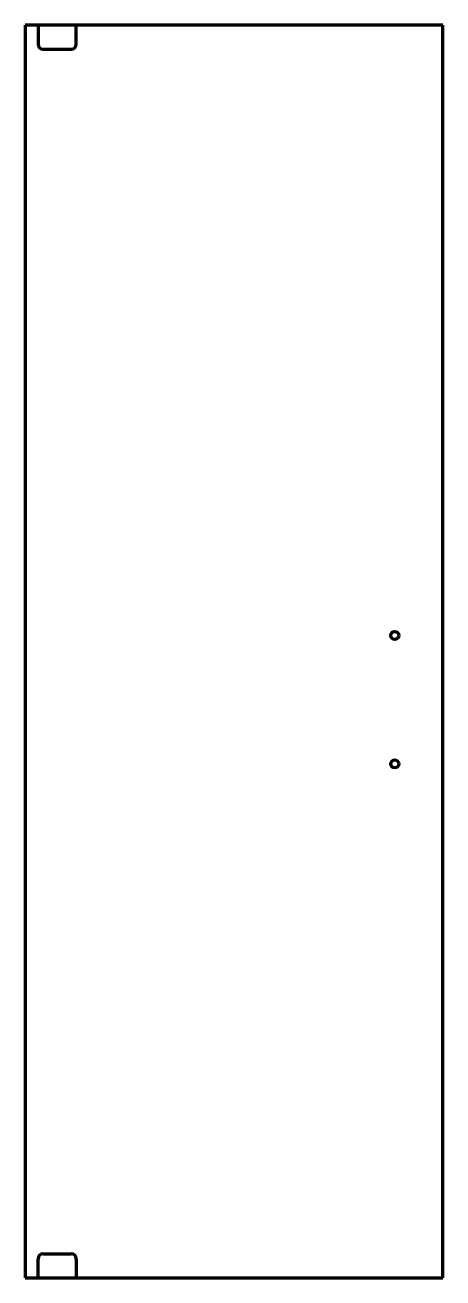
# Model space of a CAD drawing. Header units: inches. Extents: x 0 to 26, y 0 to 78.
import ezdxf

# ---------------------------------------------------------------- set-up
doc = ezdxf.new("R2010")
doc.units = ezdxf.units.IN
doc.header["$MEASUREMENT"] = 0
doc.layers.add('1', color=7, linetype='Continuous')

msp = doc.modelspace()

# ---------------------------------------------------------------- linework, layer by layer
at = {"color": 7, "lineweight": 90}
for p, q in [((0, 78), (0, 0)), ((26, 78), (0, 78)), ((26, 0), (26, 78)), ((0, 0), (26, 0))]:
    msp.add_line(p, q, dxfattribs=at)
at = {"layer": '1', "color": 1, "lineweight": 90}
for p, q in [((0.8125, 78), (0.8125, 76.8125)), ((3.1875, 76.8125), (3.1875, 78)), ((1.125, 76.5), (2.875, 76.5)), ((0.8125, 0), (0.8125, 1.1875)), ((1.125, 1.5), (2.875, 1.5)), ((3.1875, 1.1875), (3.1875, 0))]:
    msp.add_line(p, q, dxfattribs=at)
for centre in [(23, 40), (23, 32)]:
    msp.add_circle(centre, 0.25, dxfattribs=at)
for centre, start, end in [((1.125, 76.8125), 180, 270), ((2.875, 76.8125), 270, 360), ((1.125, 1.1875), 90, 180), ((2.875, 1.1875), 0, 90)]:
    msp.add_arc(centre, 0.3125, start, end, dxfattribs=at)

doc.saveas('drawing.dxf')
